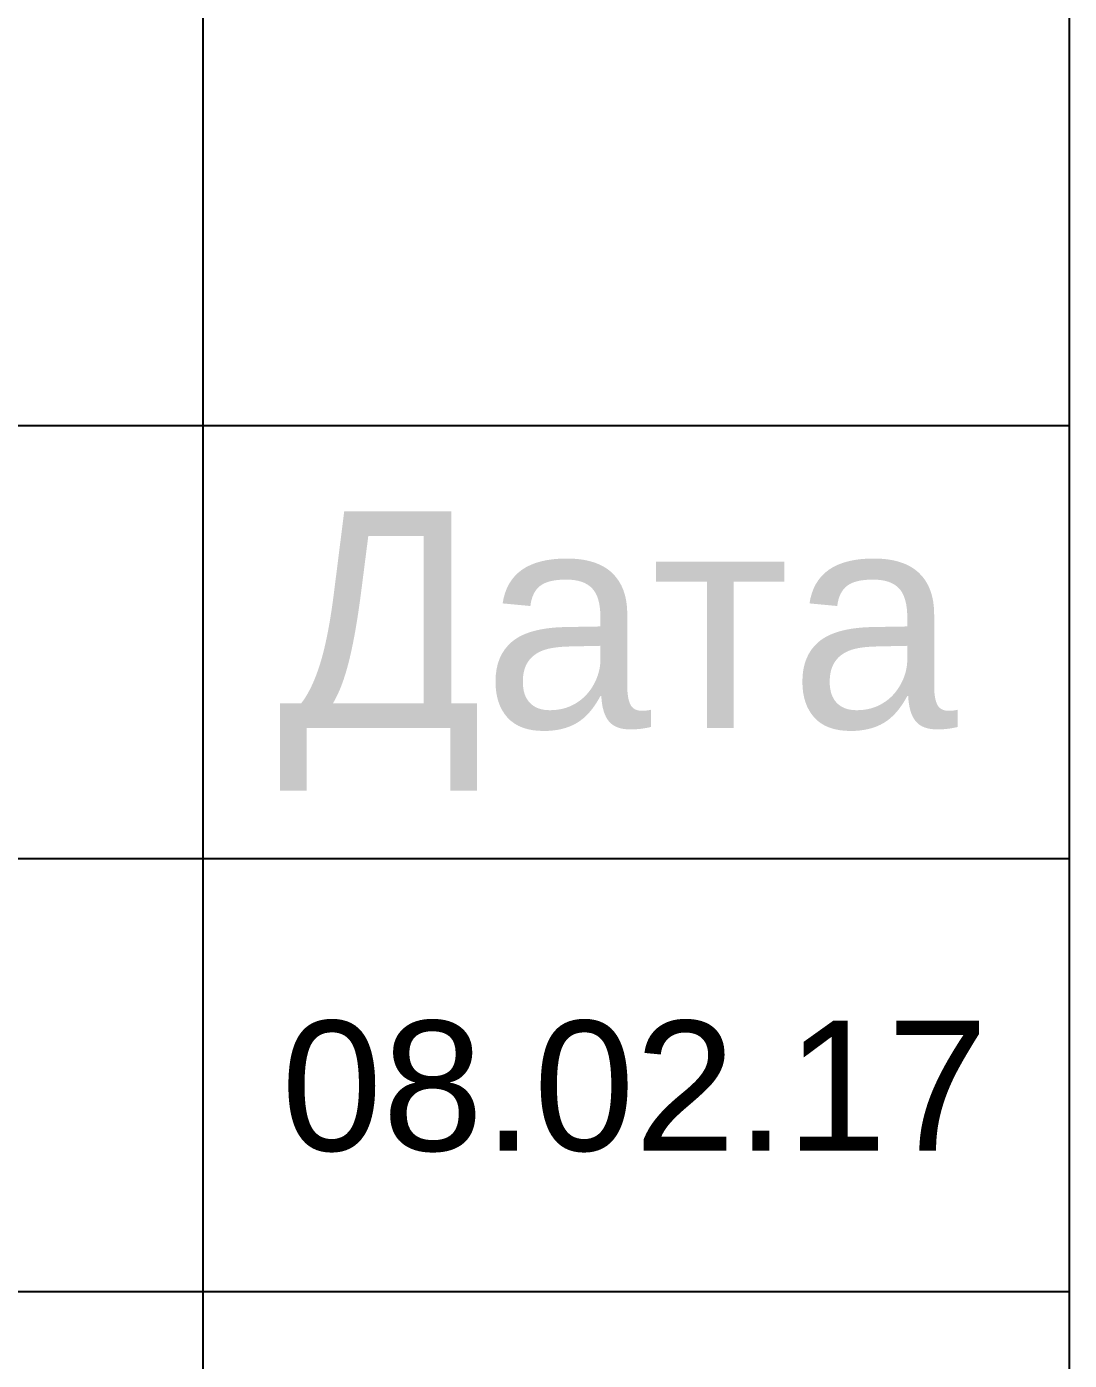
# Model space of a CAD drawing. Header units: millimetres. Extents: x -251843 to -243433, y -86292 to -80352.
# Drawn here: x -244803.5 to -244683.2, y -85999.9 to -85845.9 of the extents above; entities that cross this region are included whole.
import ezdxf

# ---------------------------------------------------------------- set-up
doc = ezdxf.new("R2010")
doc.units = ezdxf.units.MM
doc.layers.add('Format', color=7, linetype='Continuous')
doc.styles.add('style5', font='arial.ttf', dxfattribs={"height": 3})

msp = doc.modelspace()

# ---------------------------------------------------------------- linework, layer by layer
at = {"layer": 'Format', "color": 0}
for p, q in [((-244783.21, -85691.94), (-244783.21, -86241.94)), ((-244683.21, -85691.94), (-244683.21, -86241.94)), ((-245333.21, -85891.94), (-244683.21, -85891.94)), ((-245333.21, -85941.94), (-244683.21, -85941.94)), ((-245333.21, -85991.94), (-244683.21, -85991.94))]:
    msp.add_line(p, q, dxfattribs=at)

# ---------------------------------------------------------------- texts
at = {"layer": 'Format', "color": 0, "style": 'style5'}
for s, height, p in [('Дата', 25, (-244774.56, -85926.86)), ('08.02.17', 15, (-244774.15, -85975.68))]:
    msp.add_text(s, height=height, dxfattribs=at).set_placement(p)

doc.saveas('drawing.dxf')
